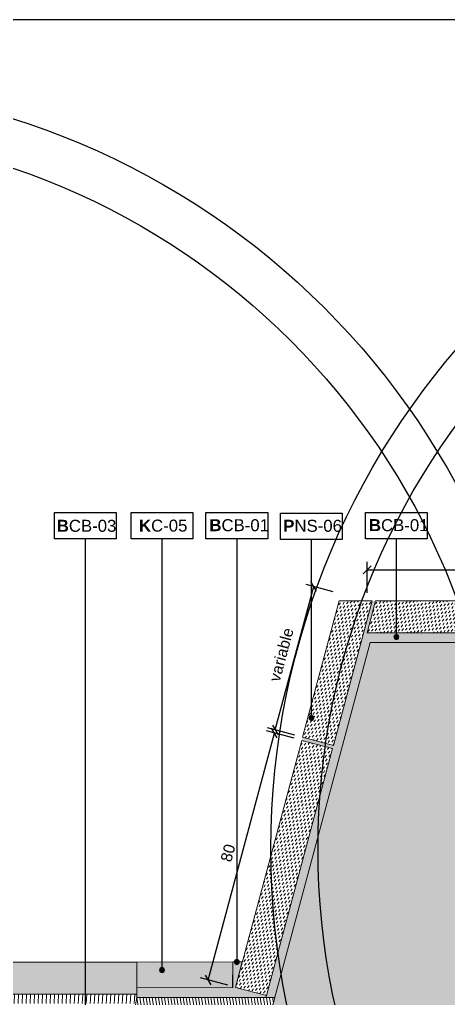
# Model space of a CAD drawing. Header units: metres. Extents: x -325 to 301, y -147 to 149.
# Drawn here: x 105.592 to 106.933, y 30.395 to 33.457 of the extents above; entities that cross this region are included whole.
import ezdxf

# ---------------------------------------------------------------- set-up
doc = ezdxf.new("R2010")
doc.units = ezdxf.units.M
doc.layers.get('Defpoints').update_dxf_attribs({"lineweight": 13})
doc.layers.add('-aux', color=50, linetype='Continuous', plot=False)
doc.layers.add('-AUX-QAD', color=5, linetype='Continuous', plot=False)
doc.layers.add('0-TX-1_25', color=7, linetype='Continuous', true_color=0x3f4f7f)
doc.layers.add('3-TR-paviment fort', color=7, linetype='Continuous', true_color=0xd1d1d1)
for name, color, linetype, lineweight, true_color in [('03-TR-Paviment_08_Natural Stone Bleachers', 7, 'Continuous', 5, 0xafad9d), ('3-TR sorra granitica', 7, 'Continuous', 0, 0xf2dac9), ('3-TR tot_u', 7, 'Continuous', 5, 0x787878)]:
    doc.layers.add(name, color=color, linetype=linetype, lineweight=lineweight, true_color=true_color)
doc.layers.add('1-CM', color=7, linetype='Continuous', lineweight=0)
doc.layers.add('3-TR Formigó', color=252, linetype='Continuous', lineweight=0)
doc.layers.add('A-KEYPLAN_HATCH', color=7, linetype='Continuous')
doc.layers.add('A_TEXT_2', color=7, linetype='Continuous')
doc.styles.get("Standard").update_dxf_attribs({"font": 'arial.ttf'})
doc.dimstyles.new('ISO-25', dxfattribs={"dimtxt": 0.1, "dimasz": 0.1, "dimexe": 0.1, "dimexo": 0.1, "dimgap": 0.1, "dimtad": 1, "dimdec": 0, "dimlfac": 100, "dimzin": 9, "dimtxsty": 'Standard', "dimblk": 'OBLIQUE', "dimcen": 0.1, "dimadec": 0, "dimazin": 0, "dimtfac": 1, "dimtdec": 0, "dimtmove": 0, "dimatfit": 3, "dimldrblk": 'OBLIQUE', "dimfxl": 1, "dimarcsym": 0})

# ---------------------------------------------------------------- blocks, each defined once
blk = doc.blocks.new('hatch keyplan 2')
at = {"layer": 'A-KEYPLAN_HATCH'}
blk.add_lwpolyline([(0, 0.00548), (0.01287, 0.00548), (0.01287, 0), (0, 0)], close=True, dxfattribs=at)
blk = doc.blocks.new('hatch keyplan')
at = {"layer": 'A-KEYPLAN_HATCH'}
blk.add_blockref('hatch keyplan 2', (1.43058, 0.85215), dxfattribs=at)
blk = doc.blocks.new('B-CB03')
at = {"layer": 'A-KEYPLAN_HATCH'}
blk.add_blockref('hatch keyplan', (-1.43058, -0.85215), dxfattribs=at)
at = {"layer": 'A_TEXT_2', "insert": (-0.0008, 0.00398), "char_height": 0.0025, "attachment_point": 1}
blk.add_mtext_dynamic_manual_height_columns('\\pi0.00128;{\\fArial|b1|i0|c0|p34;B}CB-03', width=0.0145619, gutter_width=0.015, heights=[0], dxfattribs=at)
blk = doc.blocks.new('B-CB01')
at = {"layer": 'A-KEYPLAN_HATCH'}
blk.add_blockref('hatch keyplan', (-1.43058, -0.85215), dxfattribs=at)
at = {"layer": 'A_TEXT_2', "insert": (-0.0008, 0.00411), "char_height": 0.0025, "attachment_point": 1}
blk.add_mtext_dynamic_manual_height_columns('\\pi0.00152;{\\fArial|b1|i0|c0|p34;B}CB-01', width=0.0145619, gutter_width=0.015, heights=[0], dxfattribs=at)
blk = doc.blocks.new('K04')
at = {"layer": 'A-KEYPLAN_HATCH'}
blk.add_blockref('hatch keyplan', (-1.42958, -0.85215), dxfattribs=at)
at = {"layer": 'A_TEXT_2', "insert": (0.0002, 0.00402), "char_height": 0.0025, "attachment_point": 1}
blk.add_mtext_dynamic_manual_height_columns('\\pi0.00244;{\\fArial|b1|i0|c0|p34;K}C-05', width=0.0145619, gutter_width=0.015, heights=[0], dxfattribs=at)
blk = doc.blocks.new('POINT')
at = {"layer": '0-TX-1_25'}
h = blk.add_hatch(dxfattribs=at)
h.set_pattern_fill('ANGLE', color=256)
h.set_pattern_definition([(0, (-83.747, -12.726), (0, 6.985), [5.08, -1.905]), (90, (-83.747, -12.726), (-6.985, 4e-16), [5.08, -1.905])])
edge = h.paths.add_edge_path()
edge.add_arc((0, 0), 0.0075, 0, 360)
h = blk.add_hatch(color=256, dxfattribs=at)
h.dxf.hatch_style = 1
edge = h.paths.add_edge_path()
edge.add_arc((0, 0), 0.0075, 0, 360)
blk.add_circle((0, 0), 0.0075, dxfattribs=at)
blk = doc.blocks.new('_Oblique')
at = {"color": 0, "lineweight": -2}
blk.add_line((-0.5, -0.5), (0.5, 0.5), dxfattribs=at)
blk = doc.blocks.new('*D676')
at = {"layer": '0-TX-1_25', "color": 0, "lineweight": -2, "transparency": 16777216}
for p, q in [((106.3919, 31.2344), (106.5122, 31.683)), ((106.5733, 31.6666), (106.4881, 31.6895)), ((106.453, 31.218), (106.3678, 31.2409))]:
    blk.add_line(p, q, dxfattribs=at)
at = {"layer": 'Defpoints', "color": 0, "transparency": 16777216}
for p in [(106.5122, 31.683), (106.5975, 31.6602), (106.4772, 31.2115)]:
    blk.add_point(p, dxfattribs=at)
at = {"layer": '0-TX-1_25', "color": 0, "lineweight": -2, "transparency": 16777216, "xscale": 0.025, "yscale": 0.025, "zscale": 0.025}
for p, rotation in [((106.5122, 31.683), 74.99212477949177), ((106.3919, 31.2344), 254.9921247794918)]:
    blk.add_blockref('_Oblique', p, dxfattribs=dict(at, rotation=rotation))
at = {"layer": '0-TX-1_25', "color": 0, "transparency": 16777216, "insert": (106.4108, 31.4698), "char_height": 0.035, "attachment_point": 5, "rotation": 74.9921}
blk.add_mtext('variable', dxfattribs=at)
blk = doc.blocks.new('*D677')
at = {"layer": '0-TX-1_25', "color": 0, "lineweight": -2, "transparency": 16777216}
for p, q in [((106.1818, 30.4521), (106.389, 31.2248)), ((106.4505, 31.2084), (106.3648, 31.2313)), ((106.2433, 30.4356), (106.1576, 30.4586))]:
    blk.add_line(p, q, dxfattribs=at)
at = {"layer": 'Defpoints', "color": 0, "transparency": 16777216}
for p in [(106.389, 31.2248), (106.4746, 31.2019), (106.2674, 30.4292)]:
    blk.add_point(p, dxfattribs=at)
at = {"layer": '0-TX-1_25', "color": 0, "lineweight": -2, "transparency": 16777216, "xscale": 0.025, "yscale": 0.025, "zscale": 0.025}
for p, rotation in [((106.389, 31.2248), 74.99212477948832), ((106.1818, 30.4521), 254.9921247794883)]:
    blk.add_blockref('_Oblique', p, dxfattribs=dict(at, rotation=rotation))
at = {"layer": '0-TX-1_25', "color": 0, "transparency": 16777216, "insert": (106.244, 30.8496), "char_height": 0.035, "attachment_point": 5, "rotation": 74.9921}
blk.add_mtext('80', dxfattribs=at)
blk = doc.blocks.new('*D678')
at = {"layer": '0-TX-1_25', "color": 0, "lineweight": -2, "transparency": 16777216}
for p, q in [((106.6786, 31.6633), (106.6786, 31.7602)), ((107.4647, 31.663), (107.4647, 31.7602)), ((106.6786, 31.7352), (107.4647, 31.7352))]:
    blk.add_line(p, q, dxfattribs=at)
at = {"layer": 'Defpoints', "color": 0, "transparency": 16777216}
for p in [(107.4647, 31.7352), (106.6786, 31.6383), (107.4647, 31.638)]:
    blk.add_point(p, dxfattribs=at)
at = {"layer": '0-TX-1_25', "color": 0, "lineweight": -2, "transparency": 16777216, "xscale": 0.025, "yscale": 0.025, "zscale": 0.025, "rotation": 180}
blk.add_blockref('_Oblique', (106.6786, 31.7352), dxfattribs=at)
at = {"layer": '0-TX-1_25', "color": 0, "lineweight": -2, "transparency": 16777216, "xscale": 0.025, "yscale": 0.025, "zscale": 0.025}
blk.add_blockref('_Oblique', (107.4647, 31.7352), dxfattribs=at)
at = {"layer": '0-TX-1_25', "color": 0, "transparency": 16777216, "insert": (107.0717, 31.778), "char_height": 0.035, "attachment_point": 5}
blk.add_mtext('80', dxfattribs=at)
blk = doc.blocks.new('PNS06')
at = {"layer": 'A-KEYPLAN_HATCH', "xscale": 0.7124947396918078, "yscale": 0.7124947396918078, "zscale": 0.7124947396918078}
blk.add_blockref('hatch keyplan', (-1.01928, -0.60715), dxfattribs=at)
at = {"layer": 'A_TEXT_2', "insert": (-0.00057, 0.00291), "char_height": 0.0017812, "attachment_point": 1}
blk.add_mtext_dynamic_manual_height_columns('\\pi0.00098;{\\fArial|b1|i0|c0|p34;P}NS-06', width=0.0103753, gutter_width=0.01069, heights=[0], dxfattribs=at)
blk = doc.blocks.new('*D1716')
at = {"layer": '0-TX-1_25', "color": 0, "lineweight": -2, "transparency": 16777216}
for p, q in [((22.7944, 30.8407), (22.6694, 30.8407)), ((22.6944, 30.8407), (22.6944, 30.7266)), ((22.7059, 30.7266), (22.6694, 30.7266))]:
    blk.add_line(p, q, dxfattribs=at)
at = {"layer": 'Defpoints', "color": 0, "transparency": 16777216}
for p in [(141.1864, 30.8407), (22.6944, 30.7266), (22.7309, 30.7266)]:
    blk.add_point(p, dxfattribs=at)
at = {"layer": '0-TX-1_25', "color": 0, "lineweight": -2, "transparency": 16777216, "xscale": 0.025, "yscale": 0.025, "zscale": 0.025}
for p, rotation in [((22.6944, 30.8407), 90), ((22.6944, 30.7266), 270)]:
    blk.add_blockref('_Oblique', p, dxfattribs=dict(at, rotation=rotation))
at = {"layer": '0-TX-1_25', "color": 0, "transparency": 16777216, "insert": (22.6518, 30.7837), "char_height": 0.035, "attachment_point": 5, "rotation": 90}
blk.add_mtext('11', dxfattribs=at)

msp = doc.modelspace()

# ---------------------------------------------------------------- hatches: boundary and pattern name
at = {"layer": '03-TR-Paviment_08_Natural Stone Bleachers'}
h = msp.add_hatch(dxfattribs=at)
h.set_pattern_fill('DASH', color=256, scale=0.002611, angle=233, style=0, double=1)
h.set_pattern_definition([(233, (-48.4933435, -93.9855635), (0.0016315323, -0.01160895562), [0.0082894435, -0.0082894435])])
h.paths.add_polyline_path([(106.5916, 31.6383), (106.6951, 31.6383), (106.5738, 31.1856), (106.4772, 31.2115)])
h = msp.add_hatch(dxfattribs=at)
h.set_pattern_fill('DASH', color=256, scale=0.002611, angle=233, style=0, double=1)
h.set_pattern_definition([(233, (0.2194475, 0), (0.0016315323, -0.0116089556), [0.0082894435, -0.0082894435])])
h.paths.add_polyline_path([(106.7054, 31.638), (106.6786, 31.538), (107.4647, 31.538), (107.4647, 31.638)])
h = msp.add_hatch(dxfattribs=at)
h.set_pattern_fill('DASH', color=256, scale=0.002611, angle=233, style=0, double=1)
h.set_pattern_definition([(233, (-48.581648, -94.314938), (0.0016315323, -0.01160895562), [0.0082894435, -0.0082894435])])
h.paths.add_polyline_path([(106.4746, 31.2019), (106.5712, 31.176), (106.364, 30.4033), (106.2674, 30.4292)])
h = msp.add_hatch(dxfattribs=at)
h.set_pattern_fill('DASH', color=256, scale=0.002611, angle=233, style=0, double=1)
h.set_pattern_definition([(233, (-50.1713135, -94.33981), (0.0016315323, -0.01160895562), [0.0082894435, -0.0082894435])])
h.paths.add_polyline_path([(105.9567, 30.508), (105.9588, 30.408), (104.7588, 30.4087), (104.7588, 30.508)])
at = {"layer": '3-TR Formigó'}
h = msp.add_hatch(dxfattribs=at)
h.set_pattern_fill('ANSI31', color=256, scale=0.003, angle=234.1752, style=0)
h.set_pattern_definition([(279.1752, (105.986383, 30.10801), (0.00940313, 0.0015188), [])])
h.paths.add_polyline_path([(105.8918, 30.0294), (106.2918, 30.0292), (106.3904, 30.397), (105.9588, 30.3971)])
at = {"layer": '3-TR sorra granitica'}
h = msp.add_hatch(dxfattribs=at)
h.set_pattern_fill('LINE', color=256, scale=0.1, angle=51.1041, style=0)
h.set_pattern_definition([(86.7506083, (137.195466, 236.915386), (-0.0124799034, 0.00070852734), [])])
h.paths.add_polyline_path([(105.9701, 30.3886), (105.9698, 30.3886), (105.9698, 30.4084), (105.9701, 30.4084)])
h.paths.add_polyline_path([(104.4128, 30.4084), (104.4128, 30.3785), (105.9508, 30.3784), (105.9587, 30.408)])
at = {"layer": '3-TR tot_u'}
h = msp.add_hatch(dxfattribs=at)
h.set_pattern_fill('AR-CONC', color=256, scale=9e-05, angle=90.2664)
h.set_pattern_definition([(140.266414, (0.219447, 0), (0.0013582613, 0.0164031132), [0.0017145, -0.0188595]), (85.266414, (0.219447, 0), (-0.0171801815, -0.0032518273), [0.0013716, -0.0150876526]), (190.717859, (0.21956, 0.001367), (-0.0158219194, 0.0131512858), [0.0014571008, -0.016028122]), (136.450614, (0.214876, -2.1e-05), (0.003670327, 0.024414444), [0.00257175, -0.02828925]), (186.901972, (0.215181, 0.002013), (-0.0223674596, 0.021262598), [0.002185652, -0.024042205]), (81.450565, (0.214876, -2e-05), (-0.0223674596, 0.021262598), [0.002057397, -0.022631376]), (111.266414, (0.216008, 0.00227), (0.0091403206, 0.0136879438), [0.0017145, -0.0188595]), (56.266414, (0.216008, 0.00227), (-0.0166026007, 0.0054850432), [0.0013716, -0.0150876]), (161.71786, (0.21677, 0.00341), (-0.0074622802, 0.019172987), [0.0014571008, -0.0160280944]), (127.7664143, (0.2194475, 0), (-0.00761116375, 0.0002425866), [0, -0.01490472, 0, -0.0153162, 0, -0.01514475]), (97.766414, (0.2194475, 0), (-0.00904411703, 0.00597178094), [0, -0.00873252, 0, -0.01456182, 0, -0.00577215]), (57.766414, (0.219471, -0.005098), (0.00045883928, 0.012205419), [0, -0.005715, 0, -0.0178308, 0, -0.0236601]), (47.766414, (0.219482, -0.007384), (-0.0023503487, 0.0133208417), [0, -0.0074295, 0, -0.01184148, 0, -0.0168021])])
h.paths.add_polyline_path([(106.7054, 31.6381), (106.6951, 31.6383), (106.5738, 31.1856), (106.4772, 31.2115), (106.4746, 31.2019), (106.5712, 31.176), (106.3624, 30.397), (106.3904, 30.397), (106.6882, 31.508), (108.6392, 31.5092), (108.6473, 31.5392), (108.6178, 31.5339), (108.5226, 31.5594), (108.5226, 31.538), (107.4726, 31.538), (107.4726, 31.638), (107.4647, 31.638), (107.4647, 31.538), (106.6786, 31.538)])
h = msp.add_hatch(dxfattribs=at)
h.set_pattern_fill('AR-CONC', color=256, scale=0.00025, angle=90.2657)
h.set_pattern_definition([(140.265705, (12.60544, -8.03663), (0.003773512, 0.045564157), [0.0047625, -0.0523875]), (85.265705, (12.60544, -8.03663), (-0.047722838, -0.009032263), [0.00381, -0.041910146]), (190.71715, (12.605753, -8.03283), (-0.043949324, 0.036531893), [0.004047502, -0.044522561]), (136.449905, (12.59274, -8.03669), (0.010196192, 0.067817773), [0.00714375, -0.07858125]), (186.90126, (12.59359, -8.031036), (-0.0621311, 0.05906354), [0.006071256, -0.0667839]), (81.44986, (12.59274, -8.03669), (-0.0621311, 0.05906354), [0.00571499, -0.062864933]), (111.265705, (12.595884, -8.030323), (0.02539025, 0.038021752), [0.0047625, -0.0523875]), (56.265705, (12.595884, -8.030323), (-0.046118147, 0.015236802), [0.00381, -0.04191]), (161.71715, (12.598, -8.027154), (-0.020727897, 0.053258554), [0.004047502, -0.044522484]), (127.765705, (12.605439, -8.036628), (-0.0211421132, 0.0006741133), [0, -0.041402, 0, -0.042545, 0, -0.04206875]), (97.765705, (12.605439, -8.036628), (-0.025122342, 0.0165885913), [0, -0.024257, 0, -0.0404495, 0, -0.01603375]), (57.765705, (12.605504, -8.050789), (0.001274973, 0.033903926), [0, -0.015875, 0, -0.04953, 0, -0.0657225]), (47.765705, (12.605534, -8.05714), (-0.0065282885, 0.037002419), [0, -0.0206375, 0, -0.032893, 0, -0.0466725])])
h.paths.add_polyline_path([(107.6981, 30.0292), (106.9883, 30.0292), (106.9882, 30.108), (106.9882, 31.508), (106.6882, 31.508), (106.2918, 30.0292), (105.8918, 30.0284), (105.8918, 29.6292), (108.3748, 29.6294), (108.3748, 30.0284)])
h = msp.add_hatch(dxfattribs=at)
h.set_pattern_fill('AR-CONC', color=256, scale=9e-05, angle=90.2664)
h.set_pattern_definition([(140.266414, (22.10436, 7.601786), (0.0013582613, 0.0164031132), [0.0017145, -0.0188595]), (85.266414, (22.10436, 7.601786), (-0.0171801815, -0.0032518273), [0.0013716, -0.0150876526]), (190.71786, (22.104473, 7.603153), (-0.0158219194, 0.0131512858), [0.0014571008, -0.016028122]), (136.450614, (22.099787, 7.601765), (0.003670327, 0.024414444), [0.00257175, -0.02828925]), (186.901972, (22.100093, 7.6038), (-0.0223674596, 0.021262598), [0.002185652, -0.024042205]), (81.450565, (22.099787, 7.601765), (-0.0223674596, 0.021262598), [0.002057397, -0.022631376]), (111.266414, (22.10092, 7.604056), (0.0091403206, 0.0136879438), [0.0017145, -0.0188595]), (56.266414, (22.10092, 7.604056), (-0.0166026007, 0.0054850432), [0.0013716, -0.0150876]), (161.71786, (22.101681, 7.605197), (-0.0074622802, 0.019172987), [0.0014571008, -0.0160280944]), (127.766414, (22.1043594, 7.601786), (-0.00761116375, 0.0002425866), [0, -0.01490472, 0, -0.0153162, 0, -0.01514475]), (97.766414, (22.104359, 7.601786), (-0.009044117, 0.0059717809), [0, -0.00873252, 0, -0.01456182, 0, -0.00577215]), (57.766414, (22.104383, 7.5966884), (0.0004588393, 0.012205419), [0, -0.005715, 0, -0.0178308, 0, -0.0236601]), (47.766414, (22.104394, 7.594402), (-0.0023503487, 0.0133208417), [0, -0.0074295, 0, -0.01184148, 0, -0.0168021])])
h.paths.add_polyline_path([(105.9527, 30.3971), (105.9588, 30.4283), (106.2588, 30.4283), (106.2588, 30.508), (106.2886, 30.5086), (106.2674, 30.4292), (106.364, 30.4033), (106.3624, 30.397), (106.2588, 30.3971)])
at = {"layer": '3-TR-paviment fort'}
msp.add_hatch(color=256, dxfattribs=at).paths.add_polyline_path([(106.2588, 30.5086), (105.9588, 30.508), (105.9588, 30.428), (106.2586, 30.4286)])

# ---------------------------------------------------------------- linework, layer by layer
at = {"layer": '-aux'}
msp.add_lwpolyline([(12.2345, 33.4567), (142.2345, 33.4567)], dxfattribs=at)
at = {"layer": '-AUX-QAD'}
for centre, radius in [((104.8501, 30.8613), 2.3962), ((108.7745, 30.8625), 2.3962), ((104.8501, 30.8613), 2.2491), ((108.7745, 30.8625), 2.2491)]:
    msp.add_circle(centre, radius, dxfattribs=at)
at = {"layer": '0-TX-1_25'}
for points in [[(106.0009, 30.2904), (105.7981, 30.3523), (105.7981, 31.8306)], [(106.0377, 30.4831), (106.0377, 31.8306)], [(106.2715, 31.8306), (106.2715, 30.5086)], [(106.5047, 31.2719), (106.5047, 31.8306)], [(106.7704, 31.5244), (106.7704, 31.8306)]]:
    msp.add_lwpolyline(points, dxfattribs=at)
at = {"layer": '1-CM'}
for points in [[(106.4772, 31.2115), (106.5738, 31.1856), (106.6951, 31.6383), (106.5916, 31.6383)], [(106.7054, 31.638), (106.6786, 31.538), (107.4647, 31.538), (107.4647, 31.638)], [(106.2674, 30.4292), (106.364, 30.4033), (106.5712, 31.176), (106.4746, 31.2019)], [(105.9588, 30.508), (104.7588, 30.508), (104.7588, 30.408), (105.9588, 30.408)], [(105.9588, 30.428), (106.2586, 30.4286), (106.2588, 30.5086), (105.9588, 30.508)], [(106.2588, 30.5086), (106.2886, 30.5086), (106.2674, 30.4292), (106.364, 30.4033), (106.3624, 30.397), (105.9588, 30.397), (105.9588, 30.428), (106.2588, 30.4286)], [(106.3904, 30.397), (106.2918, 30.0292), (105.8918, 30.0292), (105.9588, 30.3971)]]:
    msp.add_lwpolyline(points, close=True, dxfattribs=at)
for points in [[(106.9882, 30.108), (106.9882, 30.508), (106.9882, 31.508), (106.6882, 31.508), (106.2918, 30.0292)], [(104.4128, 30.4086), (105.9588, 30.408)], [(106.2586, 30.4286), (105.9588, 30.428)]]:
    msp.add_lwpolyline(points, dxfattribs=at)

# ---------------------------------------------------------------- block references
at = {"color": 244, "true_color": 0x991b1e, "xscale": 21.05278700931629, "yscale": 21.05278700931629, "zscale": 21.05278700931629}
msp.add_blockref('PNS06', (106.4082, 31.8306), dxfattribs=at)
at = {"layer": '0-TX-1_25', "xscale": 15, "yscale": 15, "zscale": 15}
for name, p in [('B-CB03', (105.7015, 31.8321)), ('B-CB01', (106.175, 31.8321)), ('B-CB01', (106.6738, 31.8322))]:
    msp.add_blockref(name, p, dxfattribs=at)
at = {"layer": '0-TX-1_25', "xscale": -1, "rotation": 1.131780543641376}
for p in [(106.7704, 31.5252), (106.5047, 31.2719)]:
    msp.add_blockref('POINT', p, dxfattribs=at)
at = {"layer": '0-TX-1_25', "xscale": -1}
for p in [(106.2715, 30.5086), (106.0377, 30.4831)]:
    msp.add_blockref('POINT', p, dxfattribs=at)
at = {"layer": 'A-KEYPLAN_HATCH', "xscale": 14.99999999999981, "yscale": 14.99999999999981, "zscale": 14.99999999999981}
msp.add_blockref('K04', (105.9261, 31.8321), dxfattribs=at)

# ---------------------------------------------------------------- dimensions: what is measured, and where the dimension line sits
at = {"layer": '0-TX-1_25'}
dim = msp.add_linear_dim(base=(107.4647, 31.7352), p1=(106.6786, 31.6383), p2=(107.4647, 31.638), text='80', dimstyle='ISO-25', override={"dimtxt": 0.035, "dimasz": 0.025, "dimexe": 0.025, "dimexo": 0.025, "dimgap": 0.025, "dimblk1": 'Oblique', "dimblk2": 'Oblique', "dimsah": 1, "dimfxl": 0.1, "dimfxlon": 1, "dimarcsym": 1}, dxfattribs=at)
dim.commit()
dim.dimension.update_dxf_attribs({"geometry": '*D678', "text_midpoint": (107.0717, 31.778)})
dim = msp.add_aligned_dim(p1=(106.4772, 31.2115), p2=(106.5975, 31.6602), distance=0.0883, text='variable', dimstyle='ISO-25', override={"dimtxt": 0.035, "dimasz": 0.025, "dimexe": 0.025, "dimexo": 0.025, "dimgap": 0.025, "dimblk1": 'Oblique', "dimblk2": 'Oblique', "dimsah": 1, "dimfxl": 0.1, "dimfxlon": 1, "dimarcsym": 1}, dxfattribs=at)
dim.commit()
dim.dimension.update_dxf_attribs({"geometry": '*D676', "text_midpoint": (106.4108, 31.4698)})
dim = msp.add_aligned_dim(p1=(106.2674, 30.4292), p2=(106.4746, 31.2019), distance=0.0887, dimstyle='ISO-25', override={"dimtxt": 0.035, "dimasz": 0.025, "dimexe": 0.025, "dimexo": 0.025, "dimgap": 0.025, "dimblk1": 'Oblique', "dimblk2": 'Oblique', "dimsah": 1, "dimfxl": 0.1, "dimfxlon": 1, "dimarcsym": 1}, dxfattribs=at)
dim.commit()
dim.dimension.update_dxf_attribs({"geometry": '*D677', "text_midpoint": (106.244, 30.8496)})
dim = msp.add_linear_dim(base=(22.6944, 30.7266), p1=(141.1864, 30.8407), p2=(22.7309, 30.7266), angle=90, dimstyle='ISO-25', override={"dimtxt": 0.035, "dimasz": 0.025, "dimexe": 0.025, "dimexo": 0.025, "dimgap": 0.025, "dimblk1": 'Oblique', "dimblk2": 'Oblique', "dimsah": 1, "dimfxl": 0.1, "dimfxlon": 1, "dimarcsym": 1}, dxfattribs=at)
dim.commit()
dim.dimension.update_dxf_attribs({"geometry": '*D1716', "text_midpoint": (22.6518, 30.7837)})

doc.saveas('drawing.dxf')
